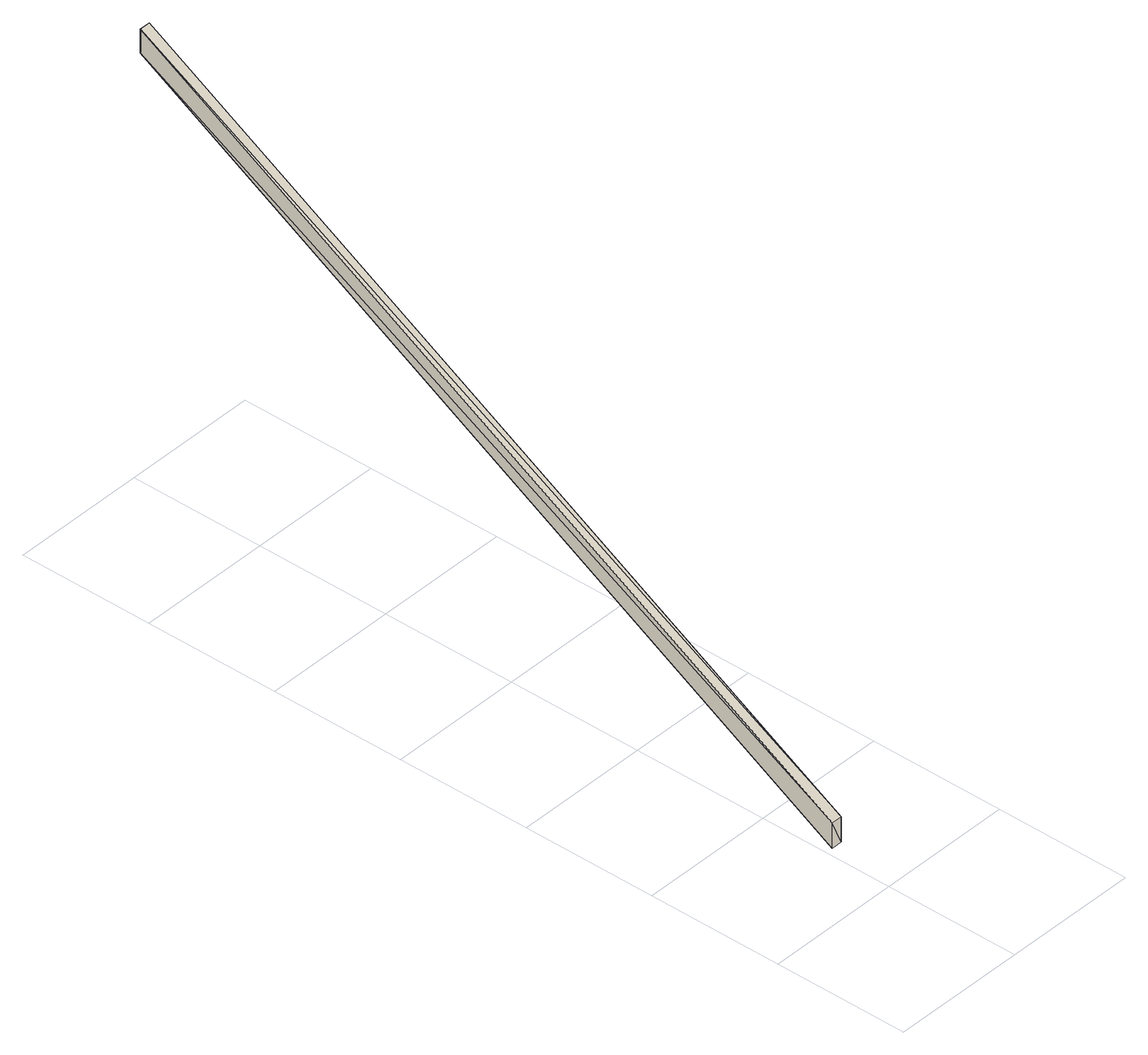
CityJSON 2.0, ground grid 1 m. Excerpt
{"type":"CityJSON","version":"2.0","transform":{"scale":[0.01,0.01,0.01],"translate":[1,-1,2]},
"CityObjects":{
"building1":{"type":"Building","attributes":{"info":{"id":38202,"type":"IfcMember","GlobalId":"23pmL_2aH88OVqWp_5Lfkf","OwnerHistory":"#12","Name":"Sparren-24","ObjectPlacement":"#38185","Representation":"#38198","Tag":"1FD04C72-582E-4AB8-B8-09-181F7DD7D62F"},"psets":{"Pset_BeamCommon":{"Slope":{"id":38207,"class":"IfcPropertySingleValue","value":1718.87,"value_type":"IfcPlaneAngleMeasure"},"IsExternal":{"id":38208,"class":"IfcPropertySingleValue","value":false,"value_type":"IfcBoolean"},"LoadBearing":{"id":38209,"class":"IfcPropertySingleValue","value":true,"value_type":"IfcBoolean"},"id":38210},"AC_Pset_Name":{"Name":{"id":38219,"class":"IfcPropertySingleValue","value":"Sparren-24","value_type":"IfcLabel"},"id":38220},"ArchiCADProperties":{"Komplette Element-ID":{"id":38226,"class":"IfcPropertySingleValue","value":"Sparren-24","value_type":"IfcLabel"},"Kompakte Element-ID":{"id":38227,"class":"IfcPropertySingleValue","value":"Sparren-24","value_type":"IfcLabel"},"Name des Sachmerkmal-Objekts":{"id":38228,"class":"IfcPropertySingleValue","value_type":"IfcLabel"},"Ursprungsgeschoss":{"id":38229,"class":"IfcPropertySingleValue","value":"Dachgeschoss","value_type":"IfcLabel"},"Raumname":{"id":38230,"class":"IfcPropertySingleValue","value":"Galerie","value_type":"IfcLabel"},"Raumnummer":{"id":38231,"class":"IfcPropertySingleValue","value":"7","value_type":"IfcLabel"},"Ebene":{"id":38232,"class":"IfcPropertySingleValue","value":"Dachkonstruktion","value_type":"IfcLabel"},"Typ":{"id":38233,"class":"IfcPropertySingleValue","value":"Objekt","value_type":"IfcLabel"},"Geschützt":{"id":38234,"class":"IfcPropertySingleValue","value":false,"value_type":"IfcBoolean"},"Bibliothekselement-Name":{"id":38235,"class":"IfcPropertySingleValue","value_type":"IfcLabel"},"Baustoff / Mehrschichtiger Aufbau / Profil / Schraffur":{"id":38236,"class":"IfcPropertySingleValue","value":"Solid","value_type":"IfcLabel"},"Etikettentext":{"id":38237,"class":"IfcPropertySingleValue","value_type":"IfcLabel"},"Eindeutige ID":{"id":38238,"class":"IfcPropertySingleValue","value_type":"IfcLabel"},"Verknüpfte Änderungen":{"id":38239,"class":"IfcPropertySingleValue","value_type":"IfcLabel"},"Tragende Funktion":{"id":38240,"class":"IfcPropertySingleValue","value":"Nicht definiert","value_type":"IfcLabel"},"Lage":{"id":38241,"class":"IfcPropertySingleValue","value":"Nicht definiert","value_type":"IfcLabel"},"Element-Klassifizierung":{"id":38242,"class":"IfcPropertySingleValue","value":"Stab / Stabträger","value_type":"IfcLabel"},"Umbau-Status":{"id":38243,"class":"IfcPropertySingleValue","value":"Bestand","value_type":"IfcLabel"},"Anzeigen auf Umbau-Filter":{"id":38244,"class":"IfcPropertySingleValue","value":"Alle relevanten Filter","value_type":"IfcLabel"},"ARCHICAD IFC ID":{"id":38245,"class":"IfcPropertySingleValue","value":"23pmL_2aH88OVqWp_5Lfkf","value_type":"IfcLabel"},"Externe IFC ID":{"id":38246,"class":"IfcPropertySingleValue","value_type":"IfcLabel"},"Drehwinkel":{"id":38247,"class":"IfcPropertySingleValue","value":90,"value_type":"IfcPlaneAngleMeasure"},"Oberfläche":{"id":38248,"class":"IfcPropertySingleValue","value":"Kiefer","value_type":"IfcLabel"},"id":38249},"ArchiCADQuantities":{"Höhenangabe zum Projekt-Nullpunkt":{"id":38277,"class":"IfcQuantityLength","value":3.2},"Höhe zu Geschoss":{"id":38278,"class":"IfcQuantityLength","value":0.5},"Oberflächenbereich":{"id":38279,"class":"IfcQuantityArea","value":3.08},"Netto-Volumen":{"id":38280,"class":"IfcQuantityVolume","value":0.0813},"Fläche":{"id":38281,"class":"IfcQuantityArea","value":0.4},"Höhe (Z Größe)":{"id":38282,"class":"IfcQuantityLength","value":2.89},"Länge (A)":{"id":38283,"class":"IfcQuantityLength","value":2.5},"Volumen":{"id":38284,"class":"IfcQuantityVolume","value":0.0813},"Breite (B)":{"id":38285,"class":"IfcQuantityLength","value":1},"id":38286}}},"geometry":[{"type":"MultiSurface","lod":"2","boundaries":[[[0,1,2]],[[0,2,3]],[[4,2,5]],[[4,3,2]],[[3,6,0]],[[3,4,6]],[[6,7,1]],[[0,6,1]],[[5,2,1]],[[5,1,7]],[[5,6,4]],[[7,6,5]]]}]}
},
"vertices":[
[6,600,427],[6,50,110],[14,50,110],[14,600,427],[14,600,409],[14,50,91],[6,600,409],[6,50,91]
]}
